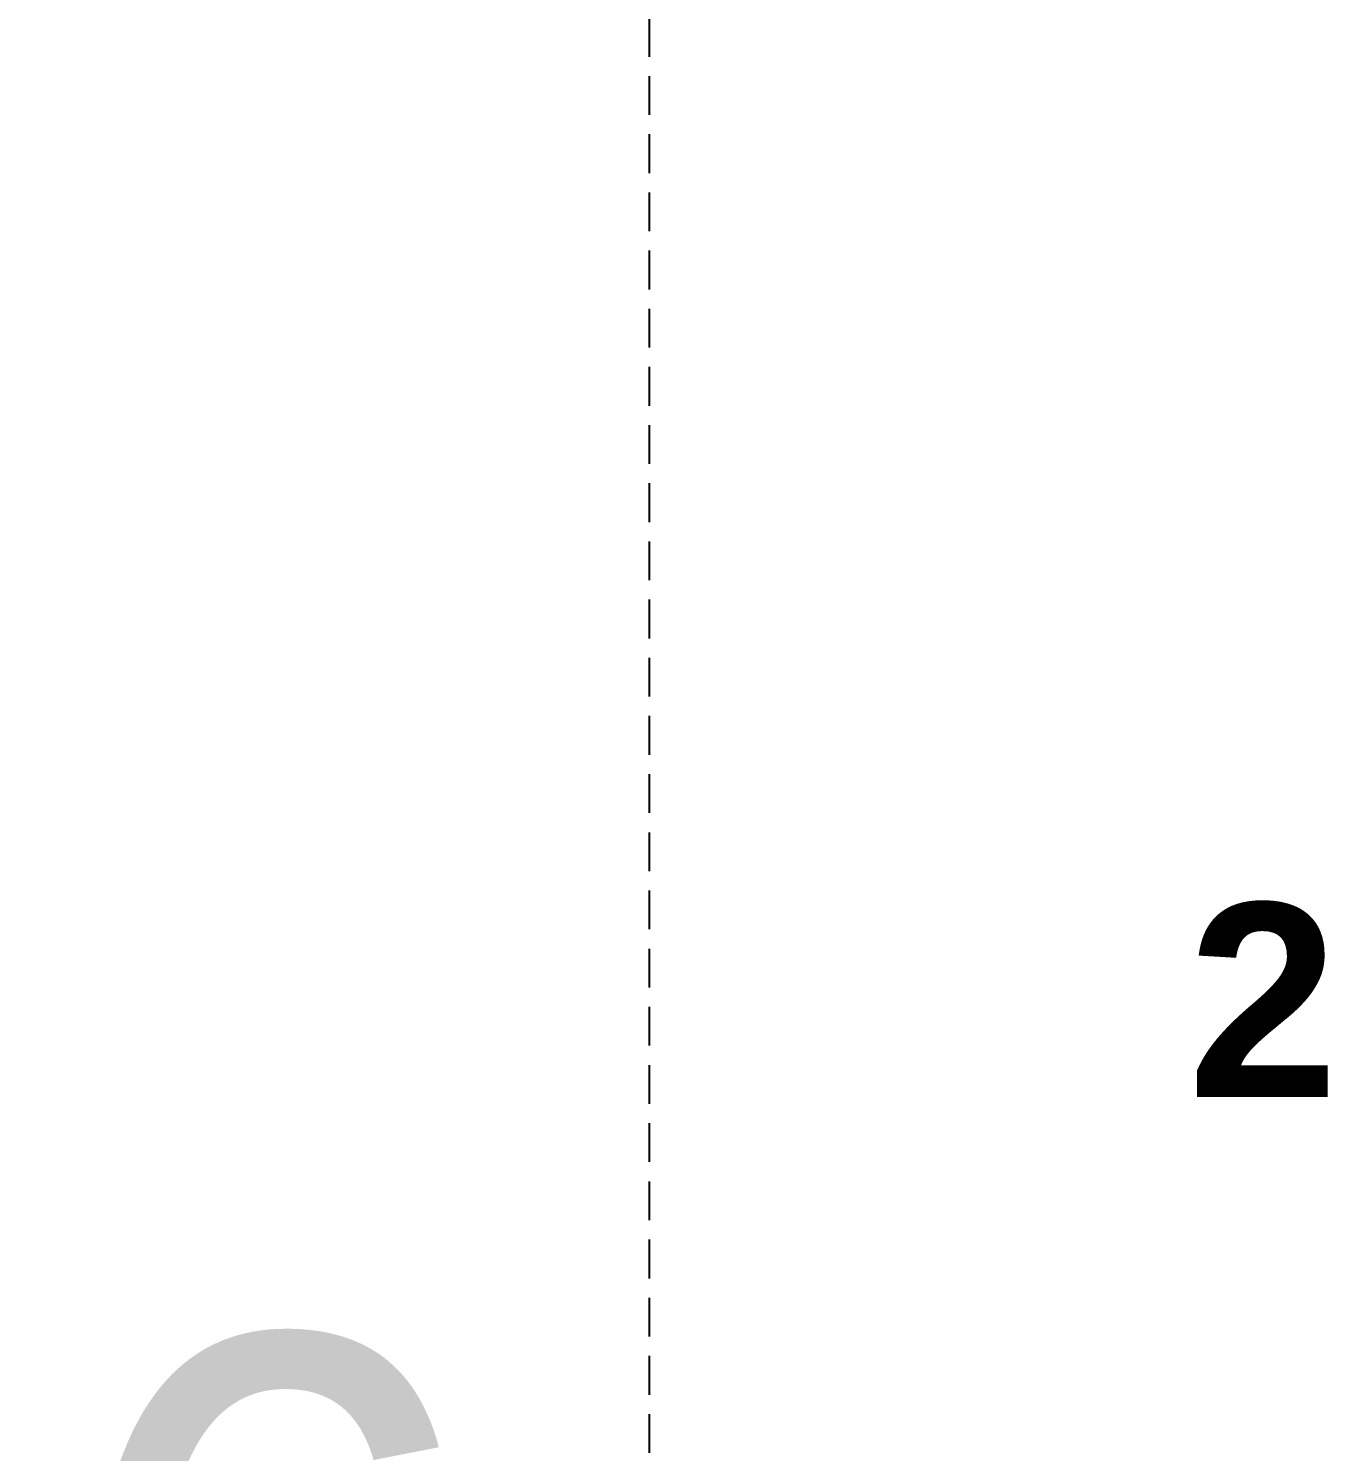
# Model space of a CAD drawing. Header units: metres. Extents: x 532643 to 533032, y 2674174 to 2674494.
# Drawn here: x 532852.53 to 532869.28, y 2674356.06 to 2674374.41 of the extents above; entities that cross this region are included whole.
import ezdxf
from ezdxf.enums import TextEntityAlignment as Align

# ---------------------------------------------------------------- set-up
doc = ezdxf.new("R2010")
doc.units = ezdxf.units.M
doc.header["$MEASUREMENT"] = 0
doc.linetypes.add('DASHED', pattern=[0.75, 0.5, -0.25])
for name, color, linetype in [('IDT', 7, 'Continuous'), ('MMS Block Numbering', 7, 'Continuous'), ('Section Marking BL-02', 2, 'Continuous')]:
    doc.layers.add(name, color=color, linetype=linetype)
doc.styles.add('Adani Regular', font='Adani Regular.ttf')
doc.styles.add('BoldTextStyle', font='arialbd.ttf')

# ---------------------------------------------------------------- blocks, each defined once
blk = doc.blocks.new('IDT')
at = {"layer": 'IDT', "color": 243, "linetype": 'DASHED'}
blk.add_lwpolyline([(45.5, 32.586), (45.5, -4.032), (0, -4.032), (0, 32.586)], close=True, dxfattribs=at)

msp = doc.modelspace()

# ---------------------------------------------------------------- block references
at = {"layer": 'IDT', "color": 8, "rotation": 180}
msp.add_blockref('IDT', (532860.531, 2674380.259), dxfattribs=at)

# ---------------------------------------------------------------- texts
at = {"layer": 'MMS Block Numbering', "insert": (532853.986, 2674347.475), "char_height": 7.5, "attachment_point": 5, "style": 'Adani Regular'}
msp.add_mtext_dynamic_manual_height_columns('A16a-\\PBL-02', width=41.53538, gutter_width=1, heights=[0], dxfattribs=at)
at = {"layer": 'Section Marking BL-02', "color": 94, "true_color": 0x00a500, "style": 'BoldTextStyle'}
msp.add_text('2', height=2.5, dxfattribs=at).set_placement((532868.444, 2674361.878), align=Align.MIDDLE_CENTER)

doc.saveas('drawing.dxf')
